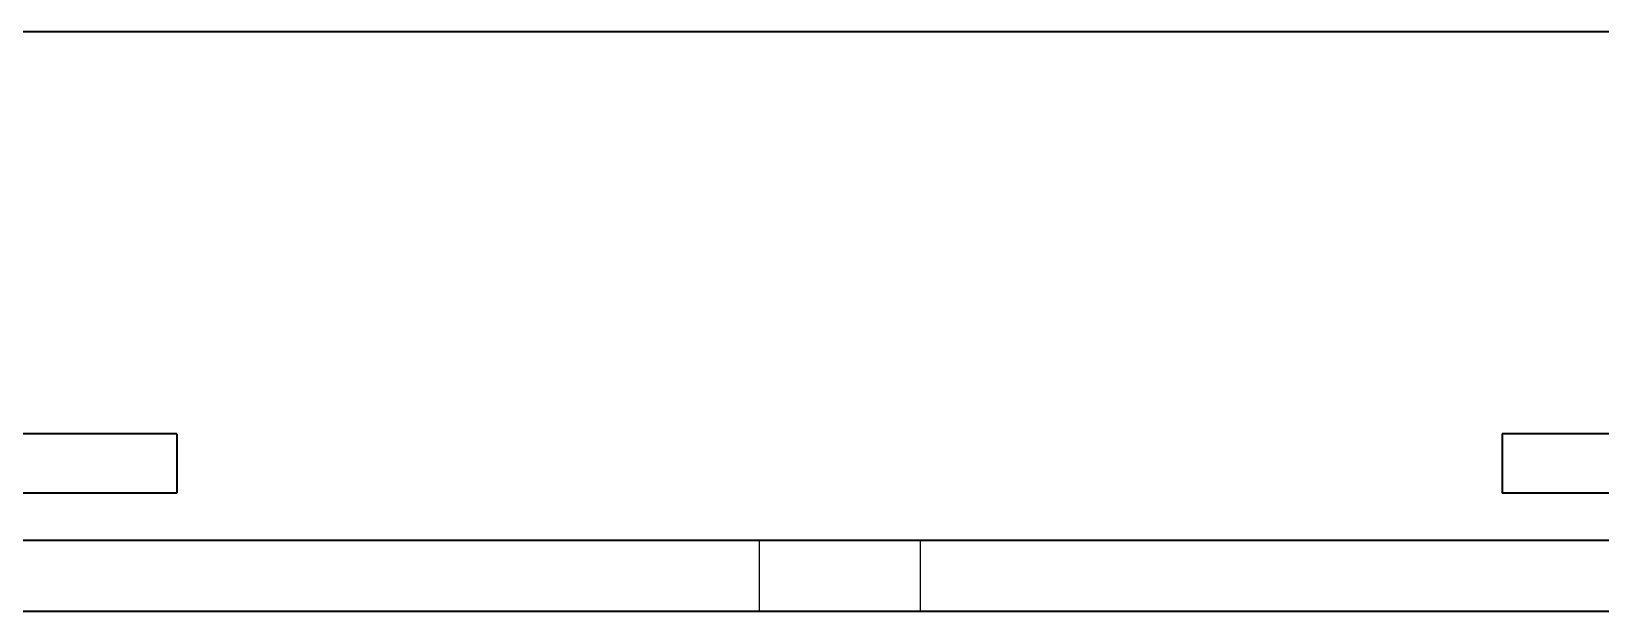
# Model space of a CAD drawing. Extents: x -442114 to -441356, y 420528 to 426243.
# Drawn here: x -441680.2 to -441613.9, y 423960.6 to 423985.1 of the extents above; entities that cross this region are included whole.
import ezdxf

# ---------------------------------------------------------------- set-up
doc = ezdxf.new("R2010")
doc.units = 0
doc.linetypes.add('DASHED2', pattern=[9.525, 6.35, -3.175])
doc.linetypes.add('DASHEDX2', pattern=[38.1, 25.4, -12.7])
doc.layers.add('GIZLI', color=8, linetype='DASHED2', lineweight=18)
doc.layers.add('GORUNEN', color=7, linetype='Continuous', lineweight=35)

# ---------------------------------------------------------------- blocks, each defined once
blk = doc.blocks.new('JHKJHKJHKJ')
at = {"color": 6, "linetype": 'DASHEDX2'}
for p, q in [((-441693.606, 423965.116), (-441693.606, 423962.116)), ((-441686.806, 423965.116), (-441686.806, 423962.116))]:
    blk.add_line(p, q, dxfattribs=at)
at = {"layer": 'GORUNEN', "color": 6}
for points in [[(-441644.706, 423965.116), (-441735.706, 423965.116)], [(-441644.706, 423962.116), (-441735.706, 423962.116)]]:
    blk.add_lwpolyline(points, dxfattribs=at)

msp = doc.modelspace()

# ---------------------------------------------------------------- linework, layer by layer
at = {"layer": 'GIZLI', "color": 6}
msp.add_lwpolyline([(-441721.09, 423985.116), (-441571.109, 423985.116)], dxfattribs=at)
at = {"layer": 'GIZLI', "color": 3}
for points in [[(-441674.099, 423968.116), (-441700.099, 423968.116)], [(-441674.099, 423965.616), (-441674.099, 423968.116)], [(-441592.099, 423968.116), (-441618.099, 423968.116)], [(-441674.099, 423965.616), (-441700.099, 423965.616)], [(-441592.099, 423965.616), (-441618.099, 423965.616)]]:
    msp.add_lwpolyline(points, dxfattribs=at)
at = {"layer": 'GIZLI'}
msp.add_lwpolyline([(-441618.099, 423965.616), (-441618.099, 423968.116)], dxfattribs=at)
at = {"layer": 'GORUNEN', "color": 6}
msp.add_lwpolyline([(-441721.09, 423985.116), (-441571.109, 423985.116)], dxfattribs=at)
at = {"layer": 'GORUNEN', "color": 3}
for points in [[(-441674.099, 423968.116), (-441700.099, 423968.116)], [(-441674.099, 423968.116), (-441674.099, 423965.616)], [(-441592.099, 423968.116), (-441618.099, 423968.116)], [(-441674.099, 423965.616), (-441700.099, 423965.616)], [(-441592.099, 423965.616), (-441618.099, 423965.616)]]:
    msp.add_lwpolyline(points, dxfattribs=at)
at = {"layer": 'GORUNEN'}
msp.add_lwpolyline([(-441618.099, 423968.116), (-441618.099, 423965.616)], dxfattribs=at)

# ---------------------------------------------------------------- block references
msp.add_blockref('JHKJHKJHKJ', (44.106, -1.5))

doc.saveas('drawing.dxf')
